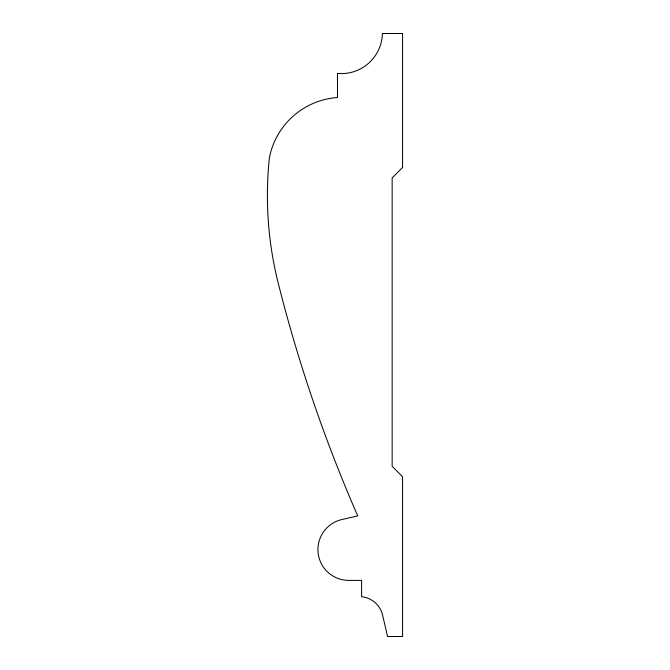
<?xml version="1.0" encoding="UTF-8"?>
<svg xmlns="http://www.w3.org/2000/svg" width="670" height="670" viewBox="0 0 670 670"><rect width="100%" height="100%" fill="white"/><g stroke="black" fill="none" stroke-linecap="round" stroke-linejoin="round"><path stroke-width="1" d="M402.561 167.508L392.159 177.902L392.159 466.303L402.561 476.705L402.561 636.5L387.578 636.5L382.285 613.888A24.02 24.02 0 0 0 361.599 596.727L361.599 580.404L349.614 580.404A30.828 30.828 0 0 1 342.42 519.418L357.721 515.908A1489.184 1489.184 0 0 1 278.812 285.479A360.343 360.343 0 0 1 269.373 157.894A74.671 74.671 0 0 1 337.479 97.527L337.479 73.415A41.038 41.038 0 0 0 382.394 33.5L402.561 33.5L402.561 167.508"/></g></svg>
